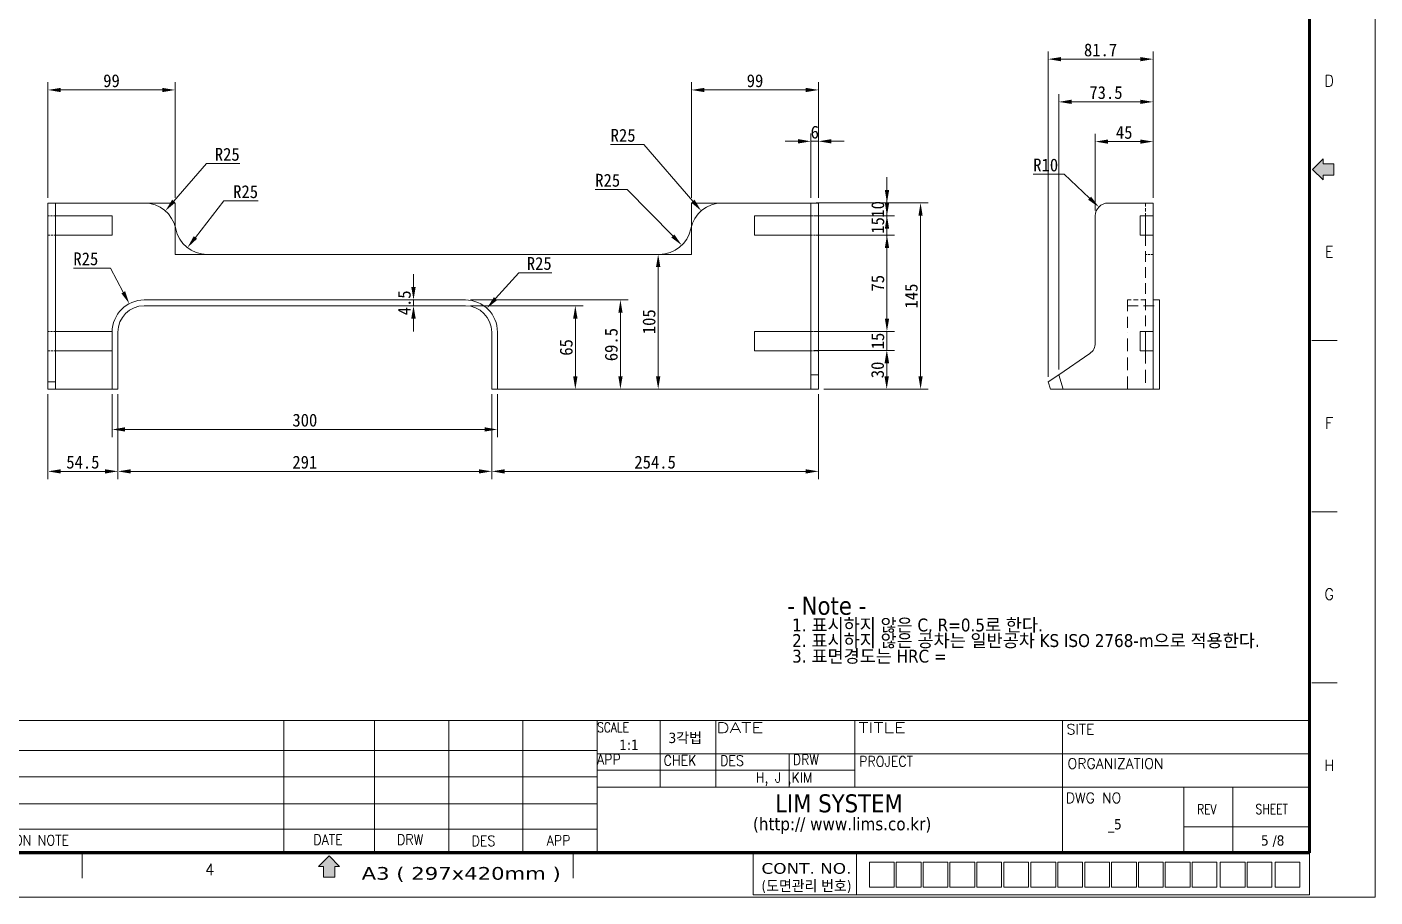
# Model space of a CAD drawing. Header units: millimetres. Extents: x 24 to 1656, y 24 to 1164.
# Drawn here: x 606 to 1656, y 24 to 702 of the extents above; entities that cross this region are included whole.
import ezdxf
from ezdxf.enums import TextEntityAlignment as Align

# ---------------------------------------------------------------- set-up
doc = ezdxf.new("R2010")
doc.units = ezdxf.units.MM
doc.header["$LTSCALE"] = 4
doc.linetypes.add('HIDDEN', pattern=[9.525, 6.35, -3.175])
doc.layers.get('0').update_dxf_attribs({"lineweight": 18})
for name, color, linetype, lineweight in [('SkizziergeometrieWIN-ISO', 7, 'Continuous', 50), ('가는실선_A4', 7, 'Continuous', 5), ('굵은실선_A3', 7, 'Continuous', 18), ('제목(ISO)', 7, 'Continuous', 50)]:
    doc.layers.add(name, color=color, linetype=linetype, lineweight=lineweight)
doc.layers.add('가는실선_A3', color=9, linetype='Continuous', lineweight=5, true_color=0x808080)
doc.layers.add('가는파선_A3', color=7, linetype='HIDDEN', lineweight=13, true_color=0x008000)
doc.styles.add('주 텍스트 (ISO)', font='tahoma.ttf')
doc.styles.add('주문자_A3(3.5)', font='tahoma.ttf')
doc.styles.add('치수문자_A3(2.5)', font='')
doc.styles.add('텍스트 스타일12', font='tahoma.ttf')
doc.styles.add('텍스트 스타일171', font='ROMANC.shx', dxfattribs={"width": 0.9})
doc.styles.add('텍스트 스타일206', font='ROMANC.shx', dxfattribs={"width": 1.11072})
doc.styles.add('텍스트 스타일208', font='ROMANC.shx', dxfattribs={"width": 1.194322})
doc.styles.add('텍스트 스타일233', font='RomanC.shx')
doc.styles.add('텍스트 스타일36', font='ROMANC.shx', dxfattribs={"width": 0.941937})
doc.styles.add('텍스트 스타일42', font='tahoma.ttf', dxfattribs={"width": 1.378837})
doc.styles.add('텍스트 스타일46', font='tahoma.ttf', dxfattribs={"width": 0.862937})
doc.styles.add('텍스트 스타일48', font='tahoma.ttf', dxfattribs={"width": 1.258573})
doc.styles.add('텍스트 스타일65', font='romans.shx', dxfattribs={"width": 0.8})
doc.styles.get('치수문자_A3(2.5)').set_extended_font_data('GulimChe')
doc.dimstyles.new('치수_A3(2.5)', dxfattribs={"dimscale": 4, "dimtxt": 2.5, "dimasz": 2.5, "dimexe": 1.5, "dimexo": 1, "dimgap": 0.5, "dimtad": 1, "dimtoh": 1, "dimdec": 1, "dimrnd": 1e-08, "dimdsep": 46, "dimtxsty": '치수문자_A3(2.5)', "dimcen": 0.09, "dimdle": 10, "dimclrd": 8, "dimclre": 8, "dimclrt": 7, "dimadec": 1, "dimazin": 2, "dimtfac": 0.8, "dimtmove": 0, "dimatfit": 3, "dimfxl": 1, "dimtolj": 1, "dimtzin": 0, "dimlwd": -1, "dimlwe": -1, "dimarcsym": 0})

# ---------------------------------------------------------------- blocks, each defined once
blk = doc.blocks.new('경계 A3_경계')
for points in [[(405.98, 148.76), (403.92, 148.76), (403.92, 149.72), (401.86, 147.66), (403.92, 145.6), (403.92, 146.56), (405.98, 146.56)], [(211.52, 9.9), (211.52, 11.96), (212.48, 11.96), (210.42, 14.01), (208.36, 11.96), (209.32, 11.96), (209.32, 9.9)]]:
    blk.add_hatch(color=7).paths.add_polyline_path(points)
for p, q in [((403.92, 149.72), (401.86, 147.66)), ((403.92, 148.76), (403.92, 149.72)), ((401.86, 147.66), (403.92, 145.6)), ((405.98, 148.76), (403.92, 148.76)), ((405.98, 146.56), (405.98, 148.76)), ((403.92, 146.56), (405.98, 146.56)), ((403.92, 145.6), (403.92, 146.56)), ((210.42, 14.01), (208.36, 11.96)), ((212.48, 11.96), (210.42, 14.01)), ((292.99, 6.43), (292.99, 14.6)), ((208.36, 11.96), (209.32, 11.96)), ((209.32, 11.96), (209.32, 9.9)), ((211.52, 9.9), (211.52, 11.96)), ((211.52, 11.96), (212.48, 11.96)), ((209.32, 9.9), (211.52, 9.9))]:
    blk.add_line(p, q)
at = {"color": 7}
for p, q in [((403.92, 149.72), (401.86, 147.66)), ((403.92, 148.76), (403.92, 149.72)), ((401.86, 147.66), (403.92, 145.6)), ((405.98, 148.76), (403.92, 148.76)), ((405.98, 146.56), (405.98, 148.76)), ((403.92, 145.6), (403.92, 146.56)), ((403.92, 146.56), (405.98, 146.56)), ((210.42, 14.01), (208.36, 11.96)), ((212.48, 11.96), (210.42, 14.01)), ((208.36, 11.96), (209.32, 11.96)), ((209.32, 11.96), (209.32, 9.9)), ((211.52, 9.9), (211.52, 11.96)), ((211.52, 11.96), (212.48, 11.96)), ((209.32, 9.9), (211.52, 9.9))]:
    blk.add_line(p, q, dxfattribs=at)
at = {"layer": 'SkizziergeometrieWIN-ISO', "lineweight": 18}
for p, q in [((414, 291), (414, 6)), ((414, 6), (6, 6))]:
    blk.add_line(p, q, dxfattribs=at)
at = {"layer": '가는실선_A3', "color": 7, "lineweight": 60}
for p, q in [((401.22, 14.6), (401.22, 281.16)), ((19.02, 14.6), (401.22, 14.6))]:
    blk.add_line(p, q, dxfattribs=at)
at = {"layer": '가는실선_A3', "color": 7}
for p, q in [((401.71, 114.34), (406.61, 114.34)), ((401.71, 81.02), (406.61, 81.02)), ((401.71, 47.7), (406.61, 47.7)), ((162.34, 14.6), (162.34, 9.7)), ((257.9, 14.6), (257.9, 9.7)), ((313.09, 14.6), (313.09, 6.55)), ((401.22, 14.6), (401.22, 6.43)), ((315.58, 12.77), (315.58, 7.95)), ((315.58, 12.77), (320.4, 12.77)), ((320.4, 12.77), (320.4, 7.95)), ((320.81, 12.77), (320.81, 7.95)), ((320.81, 12.77), (325.63, 12.77)), ((325.63, 12.77), (325.63, 7.95)), ((326.03, 12.77), (326.03, 7.95)), ((326.03, 12.77), (330.86, 12.77)), ((330.86, 12.77), (330.86, 7.95)), ((331.26, 12.77), (336.09, 12.77)), ((331.26, 12.77), (331.26, 7.95)), ((336.09, 12.77), (336.09, 7.95)), ((336.49, 12.77), (336.49, 7.95)), ((336.49, 12.77), (341.31, 12.77)), ((341.31, 12.77), (341.31, 7.95)), ((341.72, 12.77), (341.72, 7.95)), ((341.72, 12.77), (346.54, 12.77)), ((346.54, 12.77), (346.54, 7.95)), ((347.03, 12.77), (351.86, 12.77)), ((347.03, 12.77), (347.03, 7.95)), ((351.86, 12.77), (351.86, 7.95)), ((352.26, 12.77), (352.26, 7.95)), ((352.26, 12.77), (357.09, 12.77)), ((357.09, 12.77), (357.09, 7.95)), ((357.49, 12.77), (357.49, 7.95)), ((357.49, 12.77), (362.31, 12.77)), ((362.31, 12.77), (362.31, 7.95)), ((362.72, 12.77), (362.72, 7.95)), ((362.72, 12.77), (367.54, 12.77)), ((367.54, 12.77), (367.54, 7.95)), ((367.94, 12.77), (372.77, 12.77)), ((367.94, 12.77), (367.94, 7.95)), ((372.77, 12.77), (372.77, 7.95)), ((373.17, 12.77), (373.17, 7.95)), ((373.17, 12.77), (378, 12.77)), ((378, 12.77), (378, 7.95)), ((378.4, 12.77), (378.4, 7.95)), ((378.4, 12.77), (383.22, 12.77)), ((383.22, 12.77), (383.22, 7.95)), ((383.88, 12.77), (388.7, 12.77)), ((383.88, 12.77), (383.88, 7.95)), ((388.7, 12.77), (388.7, 7.95)), ((389.1, 12.77), (389.1, 7.95)), ((389.1, 12.77), (393.93, 12.77)), ((393.93, 12.77), (393.93, 7.95)), ((394.55, 12.77), (394.55, 7.95)), ((394.55, 12.77), (399.37, 12.77)), ((399.37, 12.77), (399.37, 7.95)), ((315.58, 7.95), (320.4, 7.95)), ((320.81, 7.95), (325.63, 7.95)), ((326.03, 7.95), (330.86, 7.95)), ((331.26, 7.95), (336.09, 7.95)), ((336.49, 7.95), (341.31, 7.95)), ((341.72, 7.95), (346.54, 7.95)), ((347.03, 7.95), (351.86, 7.95)), ((352.26, 7.95), (357.09, 7.95)), ((357.49, 7.95), (362.31, 7.95)), ((362.72, 7.95), (367.54, 7.95)), ((367.94, 7.95), (372.77, 7.95)), ((373.17, 7.95), (378, 7.95)), ((378.4, 7.95), (383.22, 7.95)), ((383.88, 7.95), (388.7, 7.95)), ((389.1, 7.95), (393.93, 7.95)), ((394.55, 7.95), (399.37, 7.95)), ((292.99, 6.43), (401.22, 6.43))]:
    blk.add_line(p, q, dxfattribs=at)
at = {"layer": '가는실선_A3', "color": 7, "style": '텍스트 스타일36', "width": 0.941937}
for s, p in [('D', (405.08, 164.92)), ('E', (405.08, 131.6)), ('F', (405.08, 98.28)), ('G', (405.08, 64.96)), ('H', (405.08, 31.64)), ('4', (187.21, 11.34))]:
    blk.add_text(s, height=2.2, dxfattribs=at).set_placement(p, align=Align.MIDDLE_CENTER)
at = {"layer": '가는실선_A3', "color": 7}
for s, height, style, width, p, p2 in [('A3 ( 297x420mm )', 2.463, '텍스트 스타일42', 1.378315, (216.76, 9.38), (255.51, 9.38)), ('CONT. NO.', 2.084, '텍스트 스타일48', 1.258564, (294.58, 10.53), (312.09, 10.53)), ('(도면관리 번호)', 2.084, '텍스트 스타일46', 0.982376, (294.58, 7.15), (312.09, 7.15))]:
    blk.add_text(s, height=height, dxfattribs=dict(at, style=style, width=width)).set_placement(p, p2, align=Align.FIT)
blk = doc.blocks.new('제목 블록 A3_표제란')
at = {"layer": '가는실선_A4', "lineweight": 13}
for p, q in [((25.42, 38.66), (269.12, 38.66)), ((208.17, 38.66), (208.17, 13.12)), ((269.12, 38.66), (407.77, 38.63)), ((25.42, 32.81), (269.12, 32.81))]:
    blk.add_line(p, q, dxfattribs=at)
at = {"layer": '가는실선_A4'}
for p, q in [((225.83, 38.66), (225.83, 12.86)), ((240.26, 38.66), (240.26, 12.86)), ((254.69, 38.66), (254.69, 13.12)), ((281.38, 38.66), (281.38, 25.66)), ((292.25, 38.65), (292.25, 25.66)), ((319.29, 38.65), (319.29, 25.66)), ((407.76, 13.12), (407.77, 38.63)), ((306.52, 32.15), (306.52, 25.66)), ((25.42, 13.12), (407.76, 13.12)), ((208.17, 13.12), (25.42, 13.12))]:
    blk.add_line(p, q, dxfattribs=at)
at = {"layer": '가는실선_A4', "color": 7}
for p, q in [((269.12, 13.12), (269.12, 38.66)), ((359.7, 38.64), (359.69, 13.12)), ((269.12, 32.15), (407.77, 32.15)), ((269.09, 27.68), (25.42, 27.68)), ((407.76, 25.66), (269.12, 25.66)), ((383.36, 25.66), (383.36, 13.12)), ((269.12, 22.4), (25.42, 22.4)), ((269.12, 17.47), (52.65, 17.47)), ((383.36, 17.91), (407.76, 17.92))]:
    blk.add_line(p, q, dxfattribs=at)
at = {"layer": '가는실선_A4', "color": 7, "linetype": 'Continuous'}
blk.add_line((392.85, 25.66), (392.85, 13.12), dxfattribs=at)
at = {"layer": '제목(ISO)', "color": 208, "lineweight": 5, "true_color": 0x400040}
blk.add_line((269.12, 28.95), (319.29, 28.95), dxfattribs=at)
at = {"layer": '가는실선_A3', "color": 7, "style": '텍스트 스타일12'}
blk.add_attdef('질량\\P1;_001', (38.43, 15.71), '', height=2, dxfattribs=at)
at = {"layer": '가는실선_A4', "color": 7}
for s, height, style, width, p in [('SCALE', 1.911, '텍스트 스타일65', 0.8, (269.12, 36.36)), ('APP', 2, '텍스트 스타일171', 0.9, (269.12, 30.05)), ('CHEK', 2, '텍스트 스타일171', 0.9, (282.07, 29.86)), ('DES', 2, '텍스트 스타일171', 0.9, (293.07, 29.82)), ('DRW', 2, '텍스트 스타일171', 0.9, (307.23, 30.03)), ('PROJECT', 2, '텍스트 스타일171', 0.9, (320.13, 29.68)), ('H, J ,KIM', 2, '텍스트 스타일171', 0.9, (300.03, 26.54)), ('REV', 1.911, '텍스트 스타일65', 0.8, (385.9, 20.39)), ('SHEET', 1.911, '텍스트 스타일65', 0.8, (397.3, 20.42)), ('REVISION NOTE', 2, '텍스트 스타일171', 0.9, (148.38, 14.33)), ('DATE', 2, '텍스트 스타일171', 0.9, (213.9, 14.44)), ('DRW', 2, '텍스트 스타일171', 0.9, (230.19, 14.46)), ('DES', 2, '텍스트 스타일171', 0.9, (244.7, 14.2)), ('APP', 2, '텍스트 스타일171', 0.9, (259.32, 14.27))]:
    blk.add_text(s, height=height, dxfattribs=dict(at, style=style, width=width)).set_placement(p)
for s, style, width, p, p2 in [('DATE', '텍스트 스타일208', 1.22262, (292.31, 36.23), (301.51, 36.23)), ('TITLE', '텍스트 스타일206', 1.136317, (320.02, 36.23), (329.22, 36.23))]:
    blk.add_text(s, height=2, dxfattribs=dict(at, style=style, width=width)).set_placement(p, p2, align=Align.FIT)
at = {"layer": '가는실선_A4', "color": 7, "style": '텍스트 스타일233'}
for s, p in [('SITE', (360.5, 35.93)), ('ORGANIZATION', (360.7, 29.24)), ('DWG NO', (360.36, 22.57))]:
    blk.add_text(s, height=2, dxfattribs=at).set_placement(p)
at = {"layer": '가는실선_A4', "color": 7, "insert": (283.03, 35.14), "char_height": 2, "attachment_point": 4, "style": '주문자_A3(3.5)'}
blk.add_mtext('\\fTahoma|b0|i0;\\H2.0000;3각법', dxfattribs=at)
at = {"layer": '가는실선_A4', "char_height": 2, "style": '주 텍스트 (ISO)'}
for s, insert, attachment_point in [('\\fTahoma|b0|i0;\\H2.0000;_5 ', (369.91, 18.11), 5), ('\\fTahoma|b0|i0;\\H2.0000;5 /8 ', (400.63, 16.28), 2)]:
    blk.add_mtext(s, dxfattribs=dict(at, insert=insert, attachment_point=attachment_point))
at = {"layer": '가는실선_A4', "color": 7, "style": '텍스트 스타일12'}
blk.add_attdef('설명', text='', height=2, dxfattribs=at).set_placement((331.27, 35.73), align=Align.MIDDLE_LEFT)
blk.add_attdef('SCALE_001', (273.43, 32.87), '', height=2, dxfattribs=at)
blk.add_attdef('프로젝트', text='', height=2, dxfattribs=at).set_placement((340.77, 28.27), align=Align.MIDDLE_CENTER)
at = {"layer": '가는실선_A4', "style": '텍스트 스타일12'}
blk.add_attdef('리비전_번호', text='', height=2, dxfattribs=at).set_placement((388.38, 15.27), align=Align.MIDDLE_CENTER)
at = {"layer": '제목(ISO)', "char_height": 3.5, "attachment_point": 1, "style": '주 텍스트 (ISO)'}
for s, insert, line_spacing_factor in [('- Note -\\P{\\H0.71429x; 1. \\fGulim|b0|i0|c129|p50;표시하지 않은 \\fTahoma|b0|i0|c129|p34;C, R=0.5\\fGulim|b0|i0|c129|p50;로 한다\\fTahoma|b0|i0|c129|p34;.\\H1.54068x; \\H0.64906x;\\P 2. \\fGulim|b0|i0|c129|p50;표시하지 않은 공차는 일반공차 \\fTahoma|b0|i0|c129|p34;KS ISO 2768-m\\fGulim|b0|i0|c129|p50;으로 적용한다\\fTahoma|b0|i0|c129|p34;.\\H1.32612x; \\H0.75408x;\\P 3. \\fGulim|b0|i0|c129|p50;표면경도는 \\fTahoma|b0|i0|c129|p34;HRC = \\H1.31974x; }', (306.15, 62.72), 0.727683), ('{\\H1x;    LIM SYSTEM\\H0.71429x;  \\P (http:// www.lims.co.kr)\\H1.44773x; }', (298.53, 24.26), 0.771785)]:
    blk.add_mtext(s, dxfattribs=dict(at, insert=insert, line_spacing_factor=line_spacing_factor))
at = {"layer": '제목(ISO)', "style": '텍스트 스타일12'}
for tag, p in [('관리자', (373.93, 36.39)), ('공급업자', (383.08, 28.64))]:
    blk.add_attdef(tag, text='', height=2, dxfattribs=at).set_placement(p, align=Align.TOP_LEFT)
blk = doc.blocks.new('*D20')
at = {"layer": 'Defpoints', "color": 0, "transparency": 16777216}
for p in [(622.8, 419.5), (677.3, 419.5), (677.3, 355.5)]:
    blk.add_point(p, dxfattribs=at)
at = {"layer": '가는실선_A4', "color": 8, "transparency": 16777216}
for p, q in [((622.8, 415.5), (622.8, 349.5)), ((677.3, 415.5), (677.3, 349.5)), ((632.8, 355.5), (667.3, 355.5))]:
    blk.add_line(p, q, dxfattribs=at)
for points in [[(632.8, 357.1), (632.8, 353.8), (622.8, 355.5)], [(667.3, 357.1), (667.3, 353.8), (677.3, 355.5)]]:
    blk.add_solid(points, dxfattribs=at)
at = {"layer": '가는실선_A4', "color": 7, "transparency": 16777216, "insert": (650, 362.6), "char_height": 10, "attachment_point": 5, "style": '치수문자_A3(2.5)'}
blk.add_mtext('\\A1;54.5', dxfattribs=at)
blk = doc.blocks.new('*D21')
at = {"layer": 'Defpoints', "color": 0, "transparency": 16777216}
for p in [(677.3, 419.5), (968.3, 419.5), (968.3, 355.5)]:
    blk.add_point(p, dxfattribs=at)
at = {"layer": '가는실선_A4', "color": 8, "transparency": 16777216}
for p, q in [((677.3, 415.5), (677.3, 349.5)), ((968.3, 415.5), (968.3, 349.5)), ((687.3, 355.5), (958.3, 355.5))]:
    blk.add_line(p, q, dxfattribs=at)
for points in [[(687.3, 357.1), (687.3, 353.8), (677.3, 355.5)], [(958.3, 357.1), (958.3, 353.8), (968.3, 355.5)]]:
    blk.add_solid(points, dxfattribs=at)
at = {"layer": '가는실선_A4', "color": 7, "transparency": 16777216, "insert": (822.8, 362.6), "char_height": 10, "attachment_point": 5, "style": '치수문자_A3(2.5)'}
blk.add_mtext('\\A1;291', dxfattribs=at)
blk = doc.blocks.new('*D22')
at = {"layer": 'Defpoints', "color": 0, "transparency": 16777216}
for p in [(968.3, 419.5), (1222.8, 419.5), (1222.8, 355.5)]:
    blk.add_point(p, dxfattribs=at)
at = {"layer": '가는실선_A4', "color": 8, "transparency": 16777216}
for p, q in [((968.3, 415.5), (968.3, 349.5)), ((1222.8, 415.5), (1222.8, 349.5)), ((978.3, 355.5), (1212.8, 355.5))]:
    blk.add_line(p, q, dxfattribs=at)
for points in [[(978.3, 357.1), (978.3, 353.8), (968.3, 355.5)], [(1212.8, 357.1), (1212.8, 353.8), (1222.8, 355.5)]]:
    blk.add_solid(points, dxfattribs=at)
at = {"layer": '가는실선_A4', "color": 7, "transparency": 16777216, "insert": (1095.5, 362.6), "char_height": 10, "attachment_point": 5, "style": '치수문자_A3(2.5)'}
blk.add_mtext('\\A1;254.5', dxfattribs=at)
blk = doc.blocks.new('*D23')
at = {"layer": 'Defpoints', "color": 0, "transparency": 16777216}
for p in [(947.8, 484.5), (1033.4, 484.5), (972.8, 419.5)]:
    blk.add_point(p, dxfattribs=at)
at = {"layer": '가는실선_A4', "color": 8, "transparency": 16777216}
for p, q in [((951.8, 484.5), (1039.4, 484.5)), ((1033.4, 429.5), (1033.4, 474.5)), ((976.8, 419.5), (1039.4, 419.5))]:
    blk.add_line(p, q, dxfattribs=at)
for points in [[(1031.7, 474.5), (1035.1, 474.5), (1033.4, 484.5)], [(1031.7, 429.5), (1035.1, 429.5), (1033.4, 419.5)]]:
    blk.add_solid(points, dxfattribs=at)
at = {"layer": '가는실선_A4', "color": 7, "transparency": 16777216, "insert": (1026.3, 452), "char_height": 10, "attachment_point": 5, "rotation": 90, "style": '치수문자_A3(2.5)'}
blk.add_mtext('\\A1;65', dxfattribs=at)
blk = doc.blocks.new('*D24')
at = {"layer": 'Defpoints', "color": 0, "transparency": 16777216}
for p in [(672.8, 419.5), (972.8, 419.5), (672.8, 388.1)]:
    blk.add_point(p, dxfattribs=at)
at = {"layer": '가는실선_A4', "color": 8, "transparency": 16777216}
for p, q in [((672.8, 415.5), (672.8, 382.1)), ((972.8, 415.5), (972.8, 382.1)), ((962.8, 388.1), (682.8, 388.1))]:
    blk.add_line(p, q, dxfattribs=at)
for points in [[(682.8, 389.8), (682.8, 386.5), (672.8, 388.1)], [(962.8, 389.8), (962.8, 386.5), (972.8, 388.1)]]:
    blk.add_solid(points, dxfattribs=at)
at = {"layer": '가는실선_A4', "color": 7, "transparency": 16777216, "insert": (822.8, 395.3), "char_height": 10, "attachment_point": 5, "style": '치수문자_A3(2.5)'}
blk.add_mtext('\\A1;300', dxfattribs=at)
blk = doc.blocks.new('*D25')
at = {"layer": 'Defpoints', "color": 0, "transparency": 16777216}
for p in [(947.8, 489), (1068.5, 489), (1068.5, 419.5)]:
    blk.add_point(p, dxfattribs=at)
at = {"layer": '가는실선_A4', "color": 8, "transparency": 16777216}
for p, q in [((951.8, 489), (1074.5, 489)), ((1068.5, 429.5), (1068.5, 479))]:
    blk.add_line(p, q, dxfattribs=at)
for points in [[(1066.9, 479), (1070.2, 479), (1068.5, 489)], [(1066.9, 429.5), (1070.2, 429.5), (1068.5, 419.5)]]:
    blk.add_solid(points, dxfattribs=at)
at = {"layer": '가는실선_A4', "color": 7, "transparency": 16777216, "insert": (1061.4, 454.2), "char_height": 10, "attachment_point": 5, "rotation": 90, "style": '치수문자_A3(2.5)'}
blk.add_mtext('\\A1;69.5', dxfattribs=at)
blk = doc.blocks.new('*D26')
at = {"layer": 'Defpoints', "color": 0, "transparency": 16777216}
for p in [(907.4, 489), (907.4, 489), (907.4, 484.5)]:
    blk.add_point(p, dxfattribs=at)
at = {"layer": '가는실선_A4', "color": 8, "transparency": 16777216}
for p, q in [((907.4, 499), (907.4, 509)), ((907.4, 484.5), (907.4, 489)), ((907.4, 474.5), (907.4, 464.5))]:
    blk.add_line(p, q, dxfattribs=at)
for points in [[(905.7, 499), (909.1, 499), (907.4, 489)], [(905.7, 474.5), (909.1, 474.5), (907.4, 484.5)]]:
    blk.add_solid(points, dxfattribs=at)
at = {"layer": '가는실선_A4', "color": 7, "transparency": 16777216, "insert": (900.3, 486.7), "char_height": 10, "attachment_point": 5, "rotation": 90, "style": '치수문자_A3(2.5)'}
blk.add_mtext('\\A1;4.5', dxfattribs=at)
blk = doc.blocks.new('*D27')
at = {"layer": 'Defpoints', "color": 0, "transparency": 16777216}
for p in [(686.1, 486.1), (697.8, 464)]:
    blk.add_point(p, dxfattribs=at)
at = {"layer": '가는실선_A4', "color": 8, "transparency": 16777216}
for p, q in [((642.6, 513.8), (671.5, 513.8)), ((671.5, 513.8), (681.5, 494.9))]:
    blk.add_line(p, q, dxfattribs=at)
blk.add_solid([(682.9, 495.7), (680, 494.1), (686.1, 486.1)], dxfattribs=at)
at = {"layer": '가는실선_A4', "color": 7, "transparency": 16777216, "insert": (652.3, 520.9), "char_height": 10, "attachment_point": 5, "style": '치수문자_A3(2.5)'}
blk.add_mtext('\\A1;R25', dxfattribs=at)
blk = doc.blocks.new('*D28')
at = {"layer": 'Defpoints', "color": 0, "transparency": 16777216}
for p in [(964.5, 482.5), (947.8, 464)]:
    blk.add_point(p, dxfattribs=at)
at = {"layer": '가는실선_A4', "color": 8, "transparency": 16777216}
for p, q in [((989.5, 510.2), (971.2, 490)), ((1015, 510.2), (989.5, 510.2))]:
    blk.add_line(p, q, dxfattribs=at)
blk.add_solid([(970, 491.1), (972.5, 488.8), (964.5, 482.5)], dxfattribs=at)
at = {"layer": '가는실선_A4', "color": 7, "transparency": 16777216, "insert": (1005.3, 517.3), "char_height": 10, "attachment_point": 5, "style": '치수문자_A3(2.5)'}
blk.add_mtext('\\A1;R25', dxfattribs=at)
blk = doc.blocks.new('*D29')
at = {"layer": 'Defpoints', "color": 0, "transparency": 16777216}
for p in [(1214.8, 449.5), (1275.8, 449.5), (1222.8, 419.5)]:
    blk.add_point(p, dxfattribs=at)
at = {"layer": '가는실선_A4', "color": 8, "transparency": 16777216}
for p, q in [((1218.8, 449.5), (1281.8, 449.5)), ((1275.8, 429.5), (1275.8, 439.5)), ((1226.8, 419.5), (1281.8, 419.5))]:
    blk.add_line(p, q, dxfattribs=at)
for points in [[(1274.1, 439.5), (1277.5, 439.5), (1275.8, 449.5)], [(1274.1, 429.5), (1277.5, 429.5), (1275.8, 419.5)]]:
    blk.add_solid(points, dxfattribs=at)
at = {"layer": '가는실선_A4', "color": 7, "transparency": 16777216, "insert": (1268.7, 434.5), "char_height": 10, "attachment_point": 5, "rotation": 90, "style": '치수문자_A3(2.5)'}
blk.add_mtext('\\A1;30', dxfattribs=at)
blk = doc.blocks.new('*D30')
at = {"layer": 'Defpoints', "color": 0, "transparency": 16777216}
for p in [(1214.8, 464.5), (1276, 464.5), (1214.8, 449.5)]:
    blk.add_point(p, dxfattribs=at)
at = {"layer": '가는실선_A4', "color": 8, "transparency": 16777216}
for p, q in [((1276, 474.5), (1276, 484.5)), ((1218.8, 464.5), (1282, 464.5)), ((1276, 449.5), (1276, 464.5)), ((1218.8, 449.5), (1282, 449.5)), ((1276, 439.5), (1276, 429.5))]:
    blk.add_line(p, q, dxfattribs=at)
for points in [[(1274.4, 474.5), (1277.7, 474.5), (1276, 464.5)], [(1274.4, 439.5), (1277.7, 439.5), (1276, 449.5)]]:
    blk.add_solid(points, dxfattribs=at)
at = {"layer": '가는실선_A4', "color": 7, "transparency": 16777216, "insert": (1268.9, 457), "char_height": 10, "attachment_point": 5, "rotation": 90, "style": '치수문자_A3(2.5)'}
blk.add_mtext('\\A1;15', dxfattribs=at)
blk = doc.blocks.new('*D31')
at = {"layer": 'Defpoints', "color": 0, "transparency": 16777216}
for p in [(1216.8, 539.5), (1276, 539.5), (1214.8, 464.5)]:
    blk.add_point(p, dxfattribs=at)
at = {"layer": '가는실선_A4', "color": 8, "transparency": 16777216}
for p, q in [((1220.8, 539.5), (1282, 539.5)), ((1276, 474.5), (1276, 529.5)), ((1218.8, 464.5), (1282, 464.5))]:
    blk.add_line(p, q, dxfattribs=at)
for points in [[(1274.4, 529.5), (1277.7, 529.5), (1276, 539.5)], [(1274.4, 474.5), (1277.7, 474.5), (1276, 464.5)]]:
    blk.add_solid(points, dxfattribs=at)
at = {"layer": '가는실선_A4', "color": 7, "transparency": 16777216, "insert": (1268.9, 502), "char_height": 10, "attachment_point": 5, "rotation": 90, "style": '치수문자_A3(2.5)'}
blk.add_mtext('\\A1;75', dxfattribs=at)
blk = doc.blocks.new('*D32')
at = {"layer": 'Defpoints', "color": 0, "transparency": 16777216}
for p in [(1214.8, 554.5), (1276, 554.5), (1216.8, 539.5)]:
    blk.add_point(p, dxfattribs=at)
at = {"layer": '가는실선_A4', "color": 8, "transparency": 16777216}
for p, q in [((1276, 564.5), (1276, 574.5)), ((1218.8, 554.5), (1282, 554.5)), ((1276, 539.5), (1276, 554.5)), ((1220.8, 539.5), (1282, 539.5)), ((1276, 529.5), (1276, 519.5))]:
    blk.add_line(p, q, dxfattribs=at)
for points in [[(1274.4, 564.5), (1277.7, 564.5), (1276, 554.5)], [(1274.4, 529.5), (1277.7, 529.5), (1276, 539.5)]]:
    blk.add_solid(points, dxfattribs=at)
at = {"layer": '가는실선_A4', "color": 7, "transparency": 16777216, "insert": (1268.9, 547), "char_height": 10, "attachment_point": 5, "rotation": 90, "style": '치수문자_A3(2.5)'}
blk.add_mtext('\\A1;15', dxfattribs=at)
blk = doc.blocks.new('*D33')
at = {"layer": 'Defpoints', "color": 0, "transparency": 16777216}
for p in [(1216.8, 564.5), (1276, 564.5), (1216.8, 554.5)]:
    blk.add_point(p, dxfattribs=at)
at = {"layer": '가는실선_A4', "color": 8, "transparency": 16777216}
for p, q in [((1276, 574.5), (1276, 584.5)), ((1220.8, 564.5), (1282, 564.5)), ((1276, 554.5), (1276, 564.5)), ((1220.8, 554.5), (1282, 554.5)), ((1276, 544.5), (1276, 534.5))]:
    blk.add_line(p, q, dxfattribs=at)
for points in [[(1274.4, 574.5), (1277.7, 574.5), (1276, 564.5)], [(1274.4, 544.5), (1277.7, 544.5), (1276, 554.5)]]:
    blk.add_solid(points, dxfattribs=at)
at = {"layer": '가는실선_A4', "color": 7, "transparency": 16777216, "insert": (1268.9, 559.5), "char_height": 10, "attachment_point": 5, "rotation": 90, "style": '치수문자_A3(2.5)'}
blk.add_mtext('\\A1;10', dxfattribs=at)
blk = doc.blocks.new('*D34')
at = {"layer": 'Defpoints', "color": 0, "transparency": 16777216}
for p in [(1222.8, 564.5), (1302.2, 564.5), (1222.8, 419.5)]:
    blk.add_point(p, dxfattribs=at)
at = {"layer": '가는실선_A4', "color": 8, "transparency": 16777216}
for p, q in [((1226.8, 564.5), (1308.2, 564.5)), ((1302.2, 429.5), (1302.2, 554.5)), ((1226.8, 419.5), (1308.2, 419.5))]:
    blk.add_line(p, q, dxfattribs=at)
for points in [[(1300.5, 554.5), (1303.8, 554.5), (1302.2, 564.5)], [(1300.5, 429.5), (1303.8, 429.5), (1302.2, 419.5)]]:
    blk.add_solid(points, dxfattribs=at)
at = {"layer": '가는실선_A4', "color": 7, "transparency": 16777216, "insert": (1295, 492), "char_height": 10, "attachment_point": 5, "rotation": 90, "style": '치수문자_A3(2.5)'}
blk.add_mtext('\\A1;145', dxfattribs=at)
blk = doc.blocks.new('*D35')
at = {"layer": 'Defpoints', "color": 0, "transparency": 16777216}
for p in [(1438.2, 612.3), (1483.2, 564.5), (1438.2, 554.5)]:
    blk.add_point(p, dxfattribs=at)
at = {"layer": '가는실선_A4', "color": 8, "transparency": 16777216}
for p, q in [((1438.2, 558.5), (1438.2, 618.3)), ((1473.2, 612.3), (1448.2, 612.3)), ((1483.2, 568.5), (1483.2, 618.3))]:
    blk.add_line(p, q, dxfattribs=at)
for points in [[(1448.2, 613.9), (1448.2, 610.6), (1438.2, 612.3)], [(1473.2, 613.9), (1473.2, 610.6), (1483.2, 612.3)]]:
    blk.add_solid(points, dxfattribs=at)
at = {"layer": '가는실선_A4', "color": 7, "transparency": 16777216, "insert": (1460.7, 619.4), "char_height": 10, "attachment_point": 5, "style": '치수문자_A3(2.5)'}
blk.add_mtext('\\A1;45', dxfattribs=at)
blk = doc.blocks.new('*D36')
at = {"layer": 'Defpoints', "color": 0, "transparency": 16777216}
for p in [(1409.7, 643.2), (1483.2, 564.5), (1409.7, 430.7)]:
    blk.add_point(p, dxfattribs=at)
at = {"layer": '가는실선_A4', "color": 8, "transparency": 16777216}
for p, q in [((1409.7, 434.7), (1409.7, 649.2)), ((1473.2, 643.2), (1419.7, 643.2)), ((1483.2, 568.5), (1483.2, 649.2))]:
    blk.add_line(p, q, dxfattribs=at)
for points in [[(1419.7, 644.9), (1419.7, 641.6), (1409.7, 643.2)], [(1473.2, 644.9), (1473.2, 641.6), (1483.2, 643.2)]]:
    blk.add_solid(points, dxfattribs=at)
at = {"layer": '가는실선_A4', "color": 7, "transparency": 16777216, "insert": (1446.5, 650.4), "char_height": 10, "attachment_point": 5, "style": '치수문자_A3(2.5)'}
blk.add_mtext('\\A1;73.5', dxfattribs=at)
blk = doc.blocks.new('*D37')
at = {"layer": 'Defpoints', "color": 0, "transparency": 16777216}
for p in [(1216.8, 612.5), (1216.8, 564.5), (1222.8, 564.5)]:
    blk.add_point(p, dxfattribs=at)
at = {"layer": '가는실선_A4', "color": 8, "transparency": 16777216}
for p, q in [((1206.8, 612.5), (1196.8, 612.5)), ((1216.8, 568.5), (1216.8, 618.5)), ((1222.8, 612.5), (1216.8, 612.5)), ((1222.8, 568.5), (1222.8, 618.5)), ((1232.8, 612.5), (1242.8, 612.5))]:
    blk.add_line(p, q, dxfattribs=at)
for points in [[(1206.8, 614.2), (1206.8, 610.8), (1216.8, 612.5)], [(1232.8, 614.2), (1232.8, 610.8), (1222.8, 612.5)]]:
    blk.add_solid(points, dxfattribs=at)
at = {"layer": '가는실선_A4', "color": 7, "transparency": 16777216, "insert": (1219.8, 619.6), "char_height": 10, "attachment_point": 5, "style": '치수문자_A3(2.5)'}
blk.add_mtext('\\A1;6', dxfattribs=at)
blk = doc.blocks.new('*D38')
at = {"layer": 'Defpoints', "color": 0, "transparency": 16777216}
for p in [(622.8, 652.5), (622.8, 564.5), (721.8, 564.5)]:
    blk.add_point(p, dxfattribs=at)
at = {"layer": '가는실선_A4', "color": 8, "transparency": 16777216}
for p, q in [((622.8, 568.5), (622.8, 658.5)), ((711.8, 652.5), (632.8, 652.5)), ((721.8, 568.5), (721.8, 658.5))]:
    blk.add_line(p, q, dxfattribs=at)
for points in [[(632.8, 654.1), (632.8, 650.8), (622.8, 652.5)], [(711.8, 654.1), (711.8, 650.8), (721.8, 652.5)]]:
    blk.add_solid(points, dxfattribs=at)
at = {"layer": '가는실선_A4', "color": 7, "transparency": 16777216, "insert": (672.3, 659.6), "char_height": 10, "attachment_point": 5, "style": '치수문자_A3(2.5)'}
blk.add_mtext('\\A1;99', dxfattribs=at)
blk = doc.blocks.new('*D39')
at = {"layer": 'Defpoints', "color": 0, "transparency": 16777216}
for p in [(1123.8, 652.5), (1123.8, 564.5), (1222.8, 564.5)]:
    blk.add_point(p, dxfattribs=at)
at = {"layer": '가는실선_A4', "color": 8, "transparency": 16777216}
for p, q in [((1123.8, 568.5), (1123.8, 658.5)), ((1212.8, 652.5), (1133.8, 652.5)), ((1222.8, 568.5), (1222.8, 658.5))]:
    blk.add_line(p, q, dxfattribs=at)
for points in [[(1133.8, 654.1), (1133.8, 650.8), (1123.8, 652.5)], [(1212.8, 654.1), (1212.8, 650.8), (1222.8, 652.5)]]:
    blk.add_solid(points, dxfattribs=at)
at = {"layer": '가는실선_A4', "color": 7, "transparency": 16777216, "insert": (1173.3, 659.6), "char_height": 10, "attachment_point": 5, "style": '치수문자_A3(2.5)'}
blk.add_mtext('\\A1;99', dxfattribs=at)
blk = doc.blocks.new('*D40')
at = {"layer": 'Defpoints', "color": 0, "transparency": 16777216}
for p in [(714.2, 558.3), (697.8, 539.5)]:
    blk.add_point(p, dxfattribs=at)
at = {"layer": '가는실선_A4', "color": 8, "transparency": 16777216}
for p, q in [((746.2, 595.1), (720.8, 565.9)), ((772.1, 595.1), (746.2, 595.1))]:
    blk.add_line(p, q, dxfattribs=at)
blk.add_solid([(719.5, 567), (722, 564.8), (714.2, 558.3)], dxfattribs=at)
at = {"layer": '가는실선_A4', "color": 7, "transparency": 16777216, "insert": (762.4, 602.3), "char_height": 10, "attachment_point": 5, "style": '치수문자_A3(2.5)'}
blk.add_mtext('\\A1;R25', dxfattribs=at)
blk = doc.blocks.new('*D41')
at = {"layer": 'Defpoints', "color": 0, "transparency": 16777216}
for p in [(746.8, 549.5), (731.4, 529.7)]:
    blk.add_point(p, dxfattribs=at)
at = {"layer": '가는실선_A4', "color": 8, "transparency": 16777216}
for p, q in [((759.7, 566.1), (737.6, 537.6)), ((786.4, 566.1), (759.7, 566.1))]:
    blk.add_line(p, q, dxfattribs=at)
blk.add_solid([(736.3, 538.6), (738.9, 536.6), (731.4, 529.7)], dxfattribs=at)
at = {"layer": '가는실선_A4', "color": 7, "transparency": 16777216, "insert": (776.7, 573.2), "char_height": 10, "attachment_point": 5, "style": '치수문자_A3(2.5)'}
blk.add_mtext('\\A1;R25', dxfattribs=at)
blk = doc.blocks.new('*D42')
at = {"layer": 'Defpoints', "color": 0, "transparency": 16777216}
for p in [(1131.4, 558.4), (1147.8, 539.5)]:
    blk.add_point(p, dxfattribs=at)
at = {"layer": '가는실선_A4', "color": 8, "transparency": 16777216}
for p, q in [((1060.9, 610), (1086.8, 610)), ((1086.8, 610), (1124.9, 565.9))]:
    blk.add_line(p, q, dxfattribs=at)
blk.add_solid([(1126.2, 567), (1123.6, 564.8), (1131.4, 558.4)], dxfattribs=at)
at = {"layer": '가는실선_A4', "color": 7, "transparency": 16777216, "insert": (1070.6, 617.1), "char_height": 10, "attachment_point": 5, "style": '치수문자_A3(2.5)'}
blk.add_mtext('\\A1;R25', dxfattribs=at)
blk = doc.blocks.new('*D43')
at = {"layer": 'Defpoints', "color": 0, "transparency": 16777216}
for p in [(1098.8, 549.5), (1116.3, 531.6)]:
    blk.add_point(p, dxfattribs=at)
at = {"layer": '가는실선_A4', "color": 8, "transparency": 16777216}
for p, q in [((1048.9, 574.9), (1073.7, 574.9)), ((1073.7, 574.9), (1109.3, 538.8))]:
    blk.add_line(p, q, dxfattribs=at)
blk.add_solid([(1110.5, 539.9), (1108.1, 537.6), (1116.3, 531.6)], dxfattribs=at)
at = {"layer": '가는실선_A4', "color": 7, "transparency": 16777216, "insert": (1058.6, 582.1), "char_height": 10, "attachment_point": 5, "style": '치수문자_A3(2.5)'}
blk.add_mtext('\\A1;R25', dxfattribs=at)
blk = doc.blocks.new('*D44')
at = {"layer": 'Defpoints', "color": 0, "transparency": 16777216}
for p in [(1097.9, 524.5), (1093.8, 419.5), (1097.9, 419.5)]:
    blk.add_point(p, dxfattribs=at)
at = {"layer": '가는실선_A4', "color": 8, "transparency": 16777216}
blk.add_line((1097.9, 514.5), (1097.9, 429.5), dxfattribs=at)
for points in [[(1096.2, 514.5), (1099.6, 514.5), (1097.9, 524.5)], [(1096.2, 429.5), (1099.6, 429.5), (1097.9, 419.5)]]:
    blk.add_solid(points, dxfattribs=at)
at = {"layer": '가는실선_A4', "color": 7, "transparency": 16777216, "insert": (1090.8, 472), "char_height": 10, "attachment_point": 5, "rotation": 90, "style": '치수문자_A3(2.5)'}
blk.add_mtext('\\A1;105', dxfattribs=at)
blk = doc.blocks.new('*D45')
at = {"layer": 'Defpoints', "color": 0, "transparency": 16777216}
for p in [(1401.5, 676.5), (1483.2, 564.5), (1401.5, 425.1)]:
    blk.add_point(p, dxfattribs=at)
at = {"layer": '가는실선_A4', "color": 8, "transparency": 16777216}
for p, q in [((1401.5, 429.1), (1401.5, 682.5)), ((1483.2, 568.5), (1483.2, 682.5)), ((1473.2, 676.5), (1411.5, 676.5))]:
    blk.add_line(p, q, dxfattribs=at)
for points in [[(1411.5, 678.1), (1411.5, 674.8), (1401.5, 676.5)], [(1473.2, 678.1), (1473.2, 674.8), (1483.2, 676.5)]]:
    blk.add_solid(points, dxfattribs=at)
at = {"layer": '가는실선_A4', "color": 7, "transparency": 16777216, "insert": (1442.3, 683.6), "char_height": 10, "attachment_point": 5, "style": '치수문자_A3(2.5)'}
blk.add_mtext('\\A1;81.7', dxfattribs=at)
blk = doc.blocks.new('*D46')
at = {"layer": 'Defpoints', "color": 0, "transparency": 16777216}
for p in [(1441, 561.3), (1448.2, 554.5)]:
    blk.add_point(p, dxfattribs=at)
at = {"layer": '가는실선_A4', "color": 8, "transparency": 16777216}
for p, q in [((1389.9, 586.9), (1414.1, 586.9)), ((1414.1, 586.9), (1433.7, 568.2))]:
    blk.add_line(p, q, dxfattribs=at)
blk.add_solid([(1434.9, 569.4), (1432.6, 567), (1441, 561.3)], dxfattribs=at)
at = {"layer": '가는실선_A4', "color": 7, "transparency": 16777216, "insert": (1399.6, 594), "char_height": 10, "attachment_point": 5, "style": '치수문자_A3(2.5)'}
blk.add_mtext('\\A1;R10', dxfattribs=at)

msp = doc.modelspace()

# ---------------------------------------------------------------- linework, layer by layer
at = {"layer": '가는실선_A3'}
for p, q in [((697.792, 564.454), (721.782, 564.454)), ((721.782, 524.454), (721.782, 564.454)), ((1123.802, 524.454), (1123.802, 564.454)), ((1123.802, 564.454), (1147.792, 564.454)), ((746.782, 524.454), (721.782, 524.454)), ((1098.802, 524.454), (1123.802, 524.454))]:
    msp.add_line(p, q, dxfattribs=at)
at = {"layer": '가는파선_A3', "ltscale": 0.103234}
msp.add_line((1477.216, 564.454), (1477.216, 554.454), dxfattribs=at)
at = {"layer": '가는파선_A3', "ltscale": 0.0619}
for p, q in [((628.792, 554.454), (622.792, 554.454)), ((1216.792, 554.454), (1222.792, 554.454)), ((622.792, 539.454), (628.792, 539.454)), ((1222.792, 539.454), (1216.792, 539.454)), ((1483.216, 524.454), (1477.216, 524.454)), ((628.792, 464.454), (622.792, 464.454)), ((1216.792, 464.454), (1222.792, 464.454)), ((622.792, 449.454), (628.792, 449.454)), ((1222.792, 449.454), (1216.792, 449.454))]:
    msp.add_line(p, q, dxfattribs=at)
at = {"layer": '가는파선_A3', "ltscale": 0.328084}
for p, q in [((1477.216, 539.454), (1477.216, 464.454)), ((1463.216, 484.454), (1488.216, 484.454))]:
    msp.add_line(p, q, dxfattribs=at)
at = {"layer": '가는파선_A3', "ltscale": 0.144567}
msp.add_line((1477.216, 488.954), (1463.216, 488.954), dxfattribs=at)
at = {"layer": '가는파선_A3', "ltscale": 0.343569}
msp.add_line((1463.216, 488.954), (1463.216, 463.954), dxfattribs=at)
at = {"layer": '가는파선_A3', "ltscale": 0.389326}
msp.add_line((1463.216, 419.454), (1463.216, 463.954), dxfattribs=at)
at = {"layer": '가는파선_A3', "ltscale": 0.393701}
msp.add_line((1477.216, 449.454), (1477.216, 419.454), dxfattribs=at)
at = {"layer": '굵은실선_A3'}
for p, q in [((622.792, 554.454), (622.792, 564.454)), ((628.792, 564.454), (622.792, 564.454)), ((628.792, 564.454), (628.792, 554.454)), ((630.792, 564.454), (628.792, 564.454)), ((630.792, 564.454), (697.792, 564.454)), ((1147.792, 564.454), (1214.792, 564.454)), ((1216.792, 564.454), (1214.792, 564.454)), ((1222.792, 564.454), (1216.792, 564.454)), ((1216.792, 554.454), (1216.792, 564.454)), ((1222.792, 564.454), (1222.792, 554.454)), ((1448.216, 564.454), (1475.216, 564.454)), ((1475.216, 564.454), (1483.216, 564.454)), ((1483.216, 554.454), (1483.216, 564.454)), ((622.792, 455.422), (622.792, 554.454)), ((628.792, 455.422), (628.792, 554.454)), ((628.792, 554.454), (630.792, 554.454)), ((630.792, 554.454), (672.792, 554.454)), ((672.792, 554.454), (672.792, 539.454)), ((1172.792, 539.454), (1172.792, 554.454)), ((1172.792, 554.454), (1214.792, 554.454)), ((1214.792, 554.454), (1216.792, 554.454)), ((1216.792, 455.422), (1216.792, 554.454)), ((1222.792, 455.422), (1222.792, 554.454)), ((1438.216, 455.422), (1438.216, 554.454)), ((1473.216, 554.454), (1475.216, 554.454)), ((1473.216, 539.454), (1473.216, 554.454)), ((1483.216, 554.454), (1475.216, 554.454)), ((1477.216, 539.454), (1477.216, 554.454)), ((1483.216, 554.454), (1483.216, 539.454)), ((630.792, 539.454), (628.792, 539.454)), ((672.792, 539.454), (630.792, 539.454)), ((1214.792, 539.454), (1172.792, 539.454)), ((1216.792, 539.454), (1214.792, 539.454)), ((1475.216, 539.454), (1473.216, 539.454)), ((1475.216, 539.454), (1483.216, 539.454)), ((1483.216, 464.454), (1483.216, 539.454)), ((1098.802, 524.454), (746.782, 524.454)), ((947.792, 488.954), (697.792, 488.954)), ((697.792, 484.454), (947.792, 484.454)), ((1488.216, 488.954), (1483.216, 488.954)), ((1488.216, 463.954), (1488.216, 488.954)), ((628.792, 464.454), (630.792, 464.454)), ((630.792, 464.454), (672.792, 464.454)), ((672.792, 464.454), (672.792, 463.954)), ((672.792, 463.954), (672.792, 419.454)), ((677.292, 419.454), (677.292, 463.954)), ((968.292, 463.954), (968.292, 419.454)), ((972.792, 419.454), (972.792, 463.954)), ((1172.792, 464.454), (1214.792, 464.454)), ((1172.792, 449.454), (1172.792, 464.454)), ((1214.792, 464.454), (1216.792, 464.454)), ((1473.216, 464.454), (1475.216, 464.454)), ((1473.216, 449.454), (1473.216, 464.454)), ((1483.216, 464.454), (1475.216, 464.454)), ((1477.216, 449.454), (1477.216, 464.454)), ((1483.216, 464.454), (1483.216, 449.454)), ((1488.216, 463.954), (1488.216, 419.454)), ((622.792, 455.422), (622.792, 447.16)), ((628.792, 447.16), (628.792, 455.422)), ((1216.792, 455.422), (1216.792, 447.16)), ((1222.792, 447.16), (1222.792, 455.422)), ((622.792, 447.16), (622.792, 425.088)), ((630.792, 449.454), (628.792, 449.454)), ((628.792, 425.088), (628.792, 447.16)), ((672.792, 449.454), (630.792, 449.454)), ((1214.792, 449.454), (1172.792, 449.454)), ((1216.792, 449.454), (1214.792, 449.454)), ((1216.792, 430.721), (1216.792, 447.16)), ((1222.792, 447.16), (1222.792, 430.721)), ((1433.849, 447.16), (1409.74, 430.721)), ((1475.216, 449.454), (1473.216, 449.454)), ((1475.216, 449.454), (1483.216, 449.454)), ((1483.216, 419.454), (1483.216, 449.454)), ((1216.792, 430.721), (1216.792, 419.454)), ((1222.792, 430.721), (1216.792, 430.721)), ((1222.792, 419.454), (1222.792, 430.721)), ((1401.478, 425.088), (1409.74, 430.721)), ((1413.216, 419.454), (1409.74, 430.721)), ((628.792, 425.088), (622.792, 425.088)), ((622.792, 425.088), (622.792, 419.454)), ((628.792, 419.454), (628.792, 425.088)), ((1403.216, 419.454), (1401.478, 425.088)), ((622.792, 419.454), (628.792, 419.454)), ((628.792, 419.454), (630.792, 419.454)), ((672.792, 419.454), (630.792, 419.454)), ((672.792, 419.454), (677.292, 419.454)), ((968.292, 419.454), (972.792, 419.454)), ((1214.792, 419.454), (972.792, 419.454)), ((1214.792, 419.454), (1216.792, 419.454)), ((1216.792, 419.454), (1222.792, 419.454)), ((1413.216, 419.454), (1403.216, 419.454)), ((1475.216, 419.454), (1413.216, 419.454)), ((1483.216, 419.454), (1475.216, 419.454)), ((1483.216, 419.454), (1488.216, 419.454))]:
    msp.add_line(p, q, dxfattribs=at)
for centre, radius, start, end in [((697.792, 539.454), 25, 11.536959, 90), ((1147.792, 539.454), 25, 90, 168.463041), ((1448.216, 554.454), 10, 90, 180), ((746.782, 549.454), 25, 191.536959, 270), ((1098.802, 549.454), 25, 270, 348.463041), ((697.792, 463.954), 25, 90, 180), ((697.792, 463.954), 20.5, 90, 180), ((947.792, 463.954), 25, 0, 90), ((947.792, 463.954), 20.5, 0, 90), ((1428.216, 455.422), 10, 304.287886, 0)]:
    msp.add_arc(centre, radius, start, end, dxfattribs=at)

# ---------------------------------------------------------------- block references
at = {"xscale": 4, "yscale": 4, "zscale": 4}
msp.add_blockref('경계 A3_경계', (0, 0), dxfattribs=at)
ref = msp.add_blockref('제목 블록 A3_표제란', (-26.186, 6.945), dxfattribs=dict(xscale=4, yscale=4, zscale=4))
ref.add_attrib('SCALE_001', '1:1', (1067.541, 138.424), dxfattribs={"layer": '가는실선_A4', "color": 7, "height": 8, "style": '텍스트 스타일12'})

# ---------------------------------------------------------------- dimensions: what is measured, and where the dimension line sits
at = {"layer": '가는실선_A4', "color": 8, "true_color": 0x808080}
for base, p1, p2, angle, override, picture, middle in [((1401.478, 676.454), (1483.216, 564.454), (1401.478, 425.088), 180, {"dimgap": 0.5, "dimtoh": 0, "dimdec": 1, "dimtol": 0, "dimlim": 0, "dimtp": 0, "dimtm": 0, "dimtdec": 2, "dimtofl": 0, "dimatfit": 1}, '*D45', (1442.347, 676.454)), ((622.792, 652.454), (721.782, 564.454), (622.792, 564.454), 180, {"dimgap": 0.5, "dimtoh": 0, "dimdec": 1, "dimtol": 0, "dimlim": 0, "dimtp": 0, "dimtm": 0, "dimtdec": 2, "dimtofl": 0, "dimatfit": 1}, '*D38', (672.287, 652.454)), ((1123.802, 652.454), (1222.792, 564.454), (1123.802, 564.454), 180, {"dimgap": 0.5, "dimtoh": 0, "dimdec": 1, "dimtol": 0, "dimlim": 0, "dimtp": 0, "dimtm": 0, "dimtdec": 2, "dimtofl": 0, "dimatfit": 1}, '*D39', (1173.297, 652.454)), ((1409.74, 643.229), (1483.216, 564.454), (1409.74, 430.721), 180, {"dimgap": 0.5, "dimtoh": 0, "dimdec": 1, "dimtol": 0, "dimlim": 0, "dimtp": 0, "dimtm": 0, "dimtdec": 2, "dimtofl": 0, "dimatfit": 1}, '*D36', (1446.478, 643.229)), ((1216.792, 612.497), (1222.792, 564.454), (1216.792, 564.454), 180, {"dimgap": 0.5, "dimtoh": 0, "dimdec": 1, "dimtol": 0, "dimlim": 0, "dimtp": 0, "dimtm": 0, "dimtdec": 2, "dimtofl": 1, "dimatfit": 1}, '*D37', (1219.792, 612.497)), ((1438.216, 612.254), (1483.216, 564.454), (1438.216, 554.454), 180, {"dimgap": 0.5, "dimtoh": 0, "dimdec": 1, "dimtol": 0, "dimlim": 0, "dimtp": 0, "dimtm": 0, "dimtdec": 2, "dimtofl": 0, "dimatfit": 1}, '*D35', (1460.716, 612.254)), ((1276.025, 564.454), (1216.792, 554.454), (1216.792, 564.454), 90, {"dimgap": 0.5, "dimtoh": 0, "dimdec": 1, "dimtol": 0, "dimlim": 0, "dimtp": 0, "dimtm": 0, "dimtdec": 2, "dimtofl": 1, "dimatfit": 1}, '*D33', (1276.025, 559.454)), ((1276.025, 554.454), (1216.792, 539.454), (1214.792, 554.454), 90, {"dimgap": 0.5, "dimtoh": 0, "dimdec": 1, "dimtol": 0, "dimlim": 0, "dimtp": 0, "dimtm": 0, "dimtdec": 2, "dimtofl": 1, "dimatfit": 1}, '*D32', (1276.025, 546.954)), ((1302.179, 564.454), (1222.792, 419.454), (1222.792, 564.454), 90, {"dimgap": 0.5, "dimtoh": 0, "dimdec": 1, "dimtol": 0, "dimlim": 0, "dimtp": 0, "dimtm": 0, "dimtdec": 2, "dimtofl": 0, "dimatfit": 1}, '*D34', (1302.179, 491.954)), ((1276.025, 539.454), (1214.792, 464.454), (1216.792, 539.454), 90, {"dimgap": 0.5, "dimtoh": 0, "dimdec": 1, "dimtol": 0, "dimlim": 0, "dimtp": 0, "dimtm": 0, "dimtdec": 2, "dimtofl": 0, "dimatfit": 1}, '*D31', (1276.025, 501.954)), ((1097.915, 419.454), (1097.915, 524.454), (1093.792, 419.454), 90, {"dimgap": 0.5, "dimtoh": 0, "dimdec": 1, "dimse1": 1, "dimse2": 1, "dimtol": 0, "dimlim": 0, "dimtp": 0, "dimtm": 0, "dimtdec": 2, "dimtofl": 0, "dimatfit": 1}, '*D44', (1097.915, 471.954)), ((907.402, 488.954), (907.402, 484.454), (907.402, 488.954), 270, {"dimgap": 0.5, "dimtoh": 0, "dimdec": 1, "dimse1": 1, "dimse2": 1, "dimtol": 0, "dimlim": 0, "dimtp": 0, "dimtm": 0, "dimtdec": 2, "dimtofl": 1, "dimatfit": 1}, '*D26', (907.402, 486.704)), ((1068.519, 488.954), (1068.519, 419.454), (947.792, 488.954), 90, {"dimgap": 0.5, "dimtoh": 0, "dimdec": 1, "dimse1": 1, "dimtol": 0, "dimlim": 0, "dimtp": 0, "dimtm": 0, "dimtdec": 2, "dimtofl": 0, "dimatfit": 1}, '*D25', (1068.519, 454.204)), ((1033.398, 484.454), (972.792, 419.454), (947.792, 484.454), 90, {"dimgap": 0.5, "dimtoh": 0, "dimdec": 1, "dimtol": 0, "dimlim": 0, "dimtp": 0, "dimtm": 0, "dimtdec": 2, "dimtofl": 0, "dimatfit": 1}, '*D23', (1033.398, 451.954)), ((1276.025, 464.454), (1214.792, 449.454), (1214.792, 464.454), 90, {"dimgap": 0.5, "dimtoh": 0, "dimdec": 1, "dimtol": 0, "dimlim": 0, "dimtp": 0, "dimtm": 0, "dimtdec": 2, "dimtofl": 1, "dimatfit": 1}, '*D30', (1276.025, 456.954)), ((1275.813, 449.454), (1222.792, 419.454), (1214.792, 449.454), 90, {"dimgap": 0.5, "dimtoh": 0, "dimdec": 1, "dimtol": 0, "dimlim": 0, "dimtp": 0, "dimtm": 0, "dimtdec": 2, "dimtofl": 0, "dimatfit": 1}, '*D29', (1275.813, 434.454)), ((677.292, 355.454), (622.792, 419.454), (677.292, 419.454), 180, {"dimgap": 0.5, "dimtoh": 0, "dimdec": 1, "dimtol": 0, "dimlim": 0, "dimtp": 0, "dimtm": 0, "dimtdec": 2, "dimtofl": 0, "dimatfit": 1}, '*D20', (650.042, 355.454)), ((672.792, 388.138), (972.792, 419.454), (672.792, 419.454), 180, {"dimgap": 0.5, "dimtoh": 0, "dimdec": 1, "dimtol": 0, "dimlim": 0, "dimtp": 0, "dimtm": 0, "dimtdec": 2, "dimtofl": 0, "dimatfit": 1}, '*D24', (822.792, 388.138)), ((968.292, 355.454), (677.292, 419.454), (968.292, 419.454), 180, {"dimgap": 0.5, "dimtoh": 0, "dimdec": 1, "dimtol": 0, "dimlim": 0, "dimtp": 0, "dimtm": 0, "dimtdec": 2, "dimtofl": 0, "dimatfit": 1}, '*D21', (822.792, 355.454)), ((1222.792, 355.454), (968.292, 419.454), (1222.792, 419.454), 180, {"dimgap": 0.5, "dimtoh": 0, "dimdec": 1, "dimtol": 0, "dimlim": 0, "dimtp": 0, "dimtm": 0, "dimtdec": 2, "dimtofl": 0, "dimatfit": 1}, '*D22', (1095.542, 355.454))]:
    dim = msp.add_linear_dim(base=base, p1=p1, p2=p2, angle=angle, dimstyle='치수_A3(2.5)', override=override, dxfattribs=at)
    dim.commit()
    dim.dimension.update_dxf_attribs({"geometry": picture, "text_midpoint": middle, "dimtype": 160})
for center, mpoint, picture, middle in [((1147.792, 539.454), (1131.436, 558.362), '*D42', (1070.611, 609.992)), ((697.792, 539.454), (714.199, 558.317), '*D40', (762.351, 595.142)), ((1448.216, 554.454), (1440.972, 561.348), '*D46', (1399.635, 586.902)), ((1098.802, 549.454), (1116.331, 531.629), '*D43', (1058.647, 574.935)), ((746.782, 549.454), (731.423, 529.728), '*D41', (776.683, 566.1)), ((697.792, 463.954), (686.128, 486.067), '*D27', (652.293, 513.81)), ((947.792, 463.954), (964.525, 482.529), '*D28', (1005.301, 510.209))]:
    dim = msp.add_radius_dim(center=center, mpoint=mpoint, dimstyle='치수_A3(2.5)', override={"dimgap": 0.5, "dimtih": 1, "dimdec": 1, "dimlfac": 1, "dimcen": 0, "dimtol": 0, "dimlim": 0, "dimtp": 0, "dimtm": 0, "dimtdec": 2, "dimtofl": 0}, dxfattribs=at)
    dim.commit()
    dim.dimension.update_dxf_attribs({"geometry": picture, "text_midpoint": middle, "dimtype": 164})

doc.saveas('drawing.dxf')
